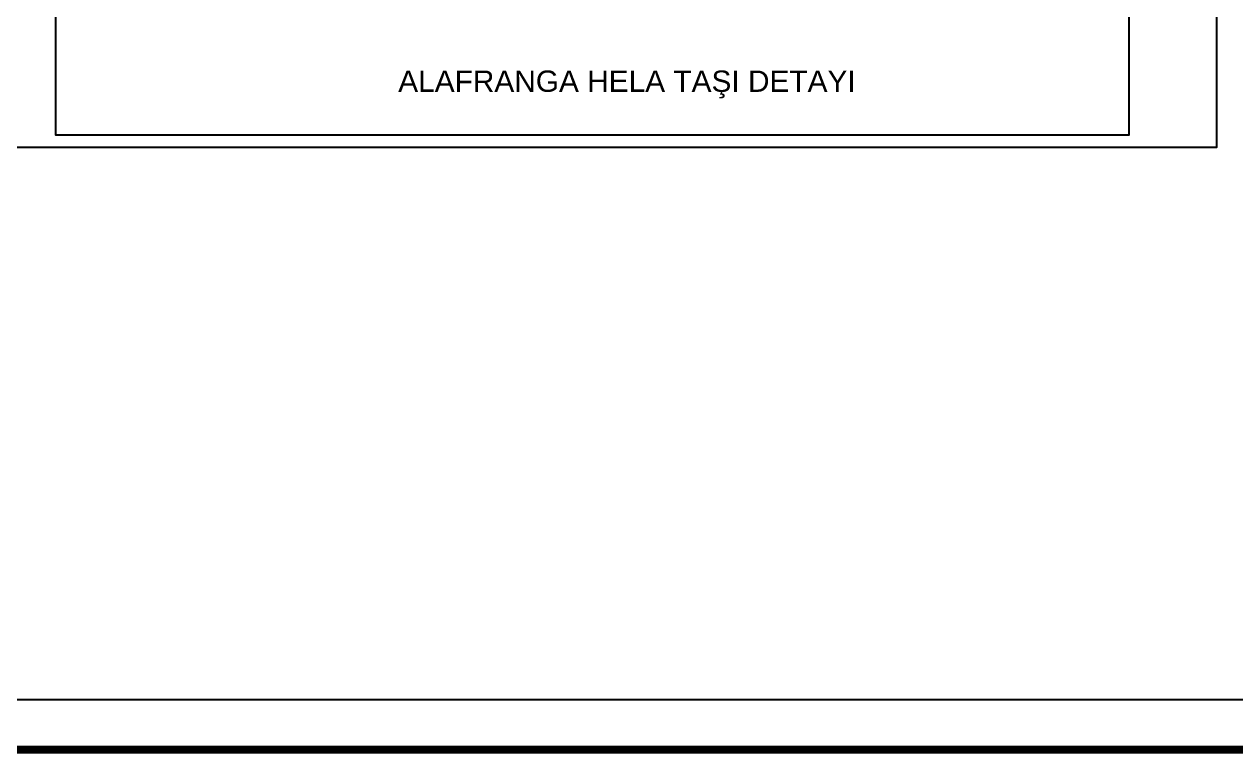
# Model space of a CAD drawing. Header units: centimetres. Extents: x -3962 to 543607, y -2 to 2802.
# Drawn here: x 26995 to 27598, y -2 to 362 of the extents above; entities that cross this region are included whole.
import ezdxf

# ---------------------------------------------------------------- set-up
doc = ezdxf.new("R2010")
doc.units = ezdxf.units.CM
for name, color, linetype in [('MEP-DETAYLAR', 111, 'CONTINUOUS'), ('MTY-CİHAZ', 135, 'CONTINUOUS'), ('ROTAS-PAFTA', 7, 'CONTINUOUS'), ('ROTAS-VANA', 1, 'CONTINUOUS')]:
    doc.layers.add(name, color=color, linetype=linetype)
doc.layers.add('Renkli Tarama', color=7, linetype='CONTINUOUS', lineweight=0)
doc.styles.add('ÇAP', font='arial.ttf')

# ---------------------------------------------------------------- blocks, each defined once
blk = doc.blocks.new('SIHHİ DETAYLAR')
at = {"layer": 'MTY-CİHAZ'}
for points in [[(784.35, 1500), (1998.61, 1500), (1998.61, 0), (784.35, 0)], [(1420.75, 629.47), (1954.98, 629.47), (1954.98, 6.15), (1420.75, 6.15)]]:
    blk.add_lwpolyline(points, close=True, dxfattribs=at)
at = {"layer": 'MEP-DETAYLAR', "color": 41, "style": 'ÇAP'}
blk.add_text('ALAFRANGA HELA TAŞI DETAYI', height=10.6325, rotation=359.99994, dxfattribs=at).set_placement((1591.19, 27.8))
blk = doc.blocks.new('MTY-SIHHİ DETAYLAR')
at = {"layer": 'Renkli Tarama'}
blk.add_blockref('SIHHİ DETAYLAR', (257713.28, -444848.48), dxfattribs=at)

msp = doc.modelspace()

# ---------------------------------------------------------------- linework, layer by layer
at = {"layer": 'ROTAS-PAFTA'}
for points, const_width in [([(25510, 0), (543605.43, 0), (543605.43, 2800), (25510, 2800)], 4), ([(25535, 25), (543580.43, 25), (543580.43, 2775), (25535, 2775)], 1)]:
    msp.add_lwpolyline(points, close=True, dxfattribs=dict(at, const_width=const_width))

# ---------------------------------------------------------------- block references
at = {"layer": 'ROTAS-VANA'}
msp.add_blockref('MTY-SIHHİ DETAYLAR', (-232123.28, 445148.48), dxfattribs=at)

doc.saveas('drawing.dxf')
